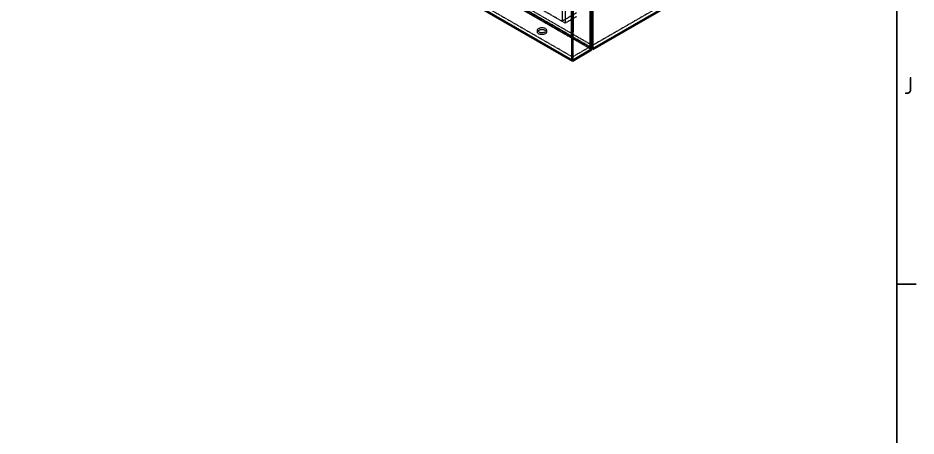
# Model space of a CAD drawing. Header units: millimetres. Extents: x 0 to 2378, y 0 to 1682.
# Drawn here: x 2027.9 to 2344.8, y 1207.9 to 1355.3 of the extents above; entities that cross this region are included whole.
import ezdxf

# ---------------------------------------------------------------- set-up
doc = ezdxf.new("R2010")
doc.units = ezdxf.units.MM
doc.header["$LTSCALE"] = 2
doc.linetypes.add('DASHED', pattern=[0.2067, 0.1654, -0.0413])
doc.layers.get('0').update_dxf_attribs({"color": 3, "lineweight": 25, "true_color": 0x00ff00})
doc.layers.add('가려진 것(ISO)', color=2, linetype='DASHED', lineweight=18, true_color=0xffff00)
doc.layers.add('가시적인 것(ISO)', color=3, linetype='Continuous', lineweight=40, true_color=0x00ff00)
doc.layers.add('경계(ISO)', color=7, linetype='Continuous', lineweight=25)
doc.styles.add('문자 텍스트_PSTEK_POSCO', font='isocp.shx')

# ---------------------------------------------------------------- blocks, each defined once
blk = doc.blocks.new('경계 Default Border')
at = {"layer": '경계(ISO)'}
blk.add_line((1169, 630.75), (1172.4, 630.75), dxfattribs=at)
at = {"layer": '경계(ISO)', "flags": 128}
blk.add_lwpolyline([(20, 20), (20, 821), (1169, 821), (1169, 20), (20, 20)], dxfattribs=at)
at = {"layer": '경계(ISO)', "color": 2, "true_color": 0xffff00, "insert": (1170.23, 664.26), "char_height": 3, "attachment_point": 7, "style": '문자 텍스트_PSTEK_POSCO'}
blk.add_mtext('J', dxfattribs=at)

msp = doc.modelspace()

# ---------------------------------------------------------------- linework, layer by layer
at = {"layer": '가려진 것(ISO)'}
for p, q in [((2229.7736, 1345.1691), (2229.7736, 1469.7633)), ((2219.8741, 1462.4022), (2219.8741, 1354.159)), ((2221.0055, 1463.0563), (2221.0055, 1353.505)), ((2223.2682, 1349.9153), (2223.2682, 1462.7368)), ((2223.8339, 1463.0626), (2223.8339, 1350.2411)), ((2109.5655, 1413.7573), (2221.854, 1349.0946)), ((2230.3393, 1344.1893), (2109.5655, 1413.7384)), ((2109.8483, 1413.9012), (2230.3393, 1344.5151)), ((2222.4197, 1349.4204), (2110.1312, 1414.0831)), ((2229.7736, 1345.1691), (2110.1312, 1414.0666)), ((2110.9797, 1414.5553), (2230.6221, 1345.6578)), ((2219.8741, 1354.159), (2111.5454, 1416.5414)), ((2221.0055, 1353.505), (2111.5454, 1416.5389)), ((2223.5511, 1341.5858), (2103.9086, 1410.4833)), ((2271.9172, 1369.438), (2230.6221, 1345.6578)), ((2224.9653, 1357.0908), (2219.8741, 1354.159)), ((2224.9653, 1355.7853), (2221.0055, 1353.505)), ((2211.2031, 1351.0327), (2211.2031, 1350.3787)), ((2214.4031, 1351.0327), (2214.4031, 1350.3787)), ((2222.8521, 1348.9965), (2223.4178, 1349.3223)), ((2229.7736, 1345.1691), (2223.5511, 1341.5858))]:
    msp.add_line(p, q, dxfattribs=at)
for centre in [(2212.8031, 1351.0327), (2212.8031, 1350.3787)]:
    msp.add_ellipse(centre, major_axis=(-1.6, 0), ratio=0.5758617, dxfattribs=at)
for centre in [(2222.4197, 1351.0555), (2221.854, 1350.7297)]:
    msp.add_ellipse(centre, major_axis=(0.9981, -1.7332), ratio=0.57809312, start_param=5.49972085, end_param=7.07051718, dxfattribs=at)
at = {"layer": '가시적인 것(ISO)'}
for p, q in [((2230.3393, 1344.1893), (2230.3393, 1470.0916)), ((2230.6221, 1344.3522), (2230.6221, 1470.2545)), ((2223.5511, 1340.2803), (2223.5511, 1466.1825)), ((2102.7772, 1409.8293), (2223.5511, 1340.2803)), ((2273.0486, 1368.784), (2230.6221, 1344.3522)), ((2223.5511, 1340.2803), (2230.3393, 1344.1893)), ((2230.3393, 1344.5151), (2230.6221, 1344.3522))]:
    msp.add_line(p, q, dxfattribs=at)

# ---------------------------------------------------------------- block references
at = {"xscale": 2, "yscale": 2, "zscale": 2}
msp.add_blockref('경계 Default Border', (0, 0), dxfattribs=at)

doc.saveas('drawing.dxf')
